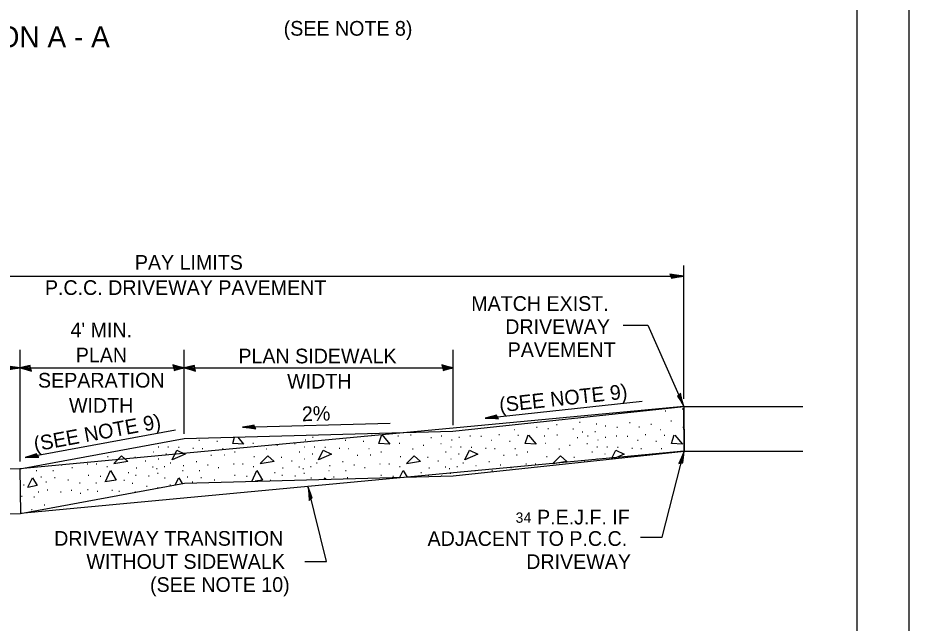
# Model space of a CAD drawing. Extents: x 0 to 2.83, y -0.07 to 1.83.
# Drawn here: x 2.125 to 2.833, y 0.833 to 1.314 of the extents above; entities that cross this region are included whole.
import ezdxf

# ---------------------------------------------------------------- set-up
doc = ezdxf.new("R2010")
doc.units = 0
for name, color, linetype in [('Default', 7, 'Continuous'), ('RD_Pr_Roadway_Dimensions', 7, 'Continuous'), ('RD_Pr_Roadway_Notes', 7, 'Continuous'), ('SH_General_Details', 7, 'Continuous'), ('SH_Printer_Plotting_Border', 7, 'Continuous')]:
    doc.layers.add(name, color=color, linetype=linetype)

# ---------------------------------------------------------------- blocks, each defined once
blk = doc.blocks.new('C00145')
at = {"layer": 'Default'}
blk.add_lwpolyline([(-0.4591, 0.0067), (-0.4437, -0.0618), (-0.2496, -0.0323), (0, 0), (-0.2665, 0.0366), (-0.5, 0.0776), (-0.4591, 0.0067), (-0.4386, -0.0386), (-0.1677, 0.0004), (-0.4638, 0.0524), (-0.4201, -0.0059), (-0.2957, 0.002), (-0.4154, 0.0201)], dxfattribs=at)

msp = doc.modelspace()

# ---------------------------------------------------------------- linework, layer by layer
at = {"layer": 'RD_Pr_Roadway_Dimensions'}
for p, q in [((2.65436, 1.01108), (2.65436, 1.1171)), ((1.90116, 1.10843), (2.65436, 1.10843)), ((2.12674, 0.96128), (2.12674, 1.05007)), ((2.25731, 0.98319), (2.25731, 1.05007)), ((2.47093, 0.99011), (2.47093, 1.05007)), ((1.77483, 1.03558), (2.12674, 1.03558)), ((2.12674, 1.03558), (2.25731, 1.03558)), ((2.25731, 1.03558), (2.47093, 1.03558))]:
    msp.add_line(p, q, dxfattribs=at)
for points in [[(2.64403, 1.10858), (2.64438, 1.10704), (2.64875, 1.1077), (2.65436, 1.10843), (2.64837, 1.10925), (2.64311, 1.11017), (2.64403, 1.10858), (2.6445, 1.10756), (2.65059, 1.10844), (2.64393, 1.10961), (2.64491, 1.10829), (2.64771, 1.10847), (2.64502, 1.10888)], [(2.11641, 1.03573), (2.11676, 1.03419), (2.12112, 1.03486), (2.12674, 1.03558), (2.12074, 1.03641), (2.11549, 1.03733), (2.11641, 1.03573), (2.11687, 1.03472), (2.12297, 1.03559), (2.1163, 1.03676), (2.11729, 1.03545), (2.12009, 1.03563), (2.11739, 1.03604)]]:
    msp.add_lwpolyline(points, dxfattribs=at)
at = {"layer": 'RD_Pr_Roadway_Notes'}
for p, q in [((2.60598, 1.06958), (2.62557, 1.06958)), ((2.62557, 1.06958), (2.65421, 1.00511)), ((2.4963, 0.99578), (2.62112, 1.00922)), ((2.30345, 0.98863), (2.42099, 0.99183)), ((2.13088, 0.96437), (2.25025, 0.98637)), ((2.63709, 0.90123), (2.65451, 0.96964)), ((2.37028, 0.88189), (2.35564, 0.94103)), ((2.61981, 0.90123), (2.63709, 0.90123)), ((2.353, 0.88189), (2.37028, 0.88189))]:
    msp.add_line(p, q, dxfattribs=at)
for points in [[(2.65046, 1.01408), (2.64926, 1.0132), (2.65148, 1.00968), (2.65421, 1.00511), (2.65267, 1.01059), (2.65149, 1.01547), (2.65046, 1.01408), (2.64976, 1.0133), (2.6528, 1.00837), (2.65131, 1.01455), (2.65055, 1.01321), (2.65175, 1.01087), (2.65109, 1.01334)], [(2.50597, 0.99668), (2.5055, 0.99808), (2.50148, 0.99702), (2.4963, 0.99578), (2.50199, 0.99561), (2.507, 0.99528), (2.50597, 0.99668), (2.50544, 0.99758), (2.49983, 0.99615), (2.50618, 0.99573), (2.50512, 0.99685), (2.50252, 0.99641), (2.50508, 0.9963)], [(2.31316, 0.98876), (2.3128, 0.9902), (2.30871, 0.98946), (2.30345, 0.98863), (2.30911, 0.98801), (2.31407, 0.98728), (2.31316, 0.98876), (2.31271, 0.9897), (2.307, 0.98872), (2.31329, 0.98779), (2.31233, 0.989), (2.3097, 0.98876), (2.31225, 0.98845)], [(2.14046, 0.966), (2.13988, 0.96736), (2.13595, 0.966), (2.13088, 0.96437), (2.13657, 0.96463), (2.14159, 0.96468), (2.14046, 0.966), (2.13986, 0.96686), (2.13438, 0.96501), (2.14074, 0.96506), (2.1396, 0.96611), (2.13704, 0.96547), (2.13961, 0.96555)], [(2.65197, 0.96026), (2.65346, 0.96022), (2.65387, 0.96435), (2.65451, 0.96964), (2.65236, 0.96436), (2.6503, 0.95979), (2.65197, 0.96026), (2.65301, 0.96044), (2.65362, 0.9662), (2.65101, 0.9604), (2.65243, 0.96099), (2.65292, 0.96359), (2.65193, 0.96123)], [(2.35768, 0.93153), (2.35902, 0.93217), (2.35749, 0.93603), (2.35564, 0.94103), (2.35615, 0.93536), (2.35642, 0.93035), (2.35768, 0.93153), (2.35852, 0.93217), (2.35643, 0.93757), (2.35676, 0.93121), (2.35776, 0.93239), (2.357, 0.93492), (2.3572, 0.93237)]]:
    msp.add_lwpolyline(points, dxfattribs=at)
at = {"layer": 'SH_General_Details'}
for p, q in [((2.83333, 0), (2.83333, 1.83333)), ((2.65421, 1.00511), (2.12673, 0.95552)), ((2.47077, 0.98536), (2.65421, 1.00511)), ((2.63952, 1.00161), (2.64003, 1.00161)), ((2.65306, 1.00303), (2.65357, 1.00303)), ((2.65421, 1.00511), (2.65451, 0.96964)), ((2.65421, 1.00511), (2.74882, 1.00511)), ((2.65451, 0.96964), (2.65422, 1.00371)), ((2.57141, 0.99265), (2.57192, 0.99265)), ((2.61102, 0.99222), (2.61153, 0.99222)), ((2.64389, 0.99364), (2.6444, 0.99364)), ((2.25715, 0.97955), (2.47077, 0.98536)), ((2.51932, 0.98676), (2.51982, 0.98676)), ((2.53723, 0.9885), (2.53773, 0.9885)), ((2.54629, 0.98741), (2.5468, 0.98741)), ((2.55317, 0.99058), (2.55368, 0.99058)), ((2.56606, 0.98719), (2.56657, 0.98719)), ((2.57337, 0.98479), (2.57388, 0.98479)), ((2.58353, 0.98501), (2.58404, 0.98501)), ((2.58448, 0.99134), (2.58499, 0.99134)), ((2.5918, 0.9896), (2.59231, 0.9896)), ((2.60108, 0.9885), (2.60159, 0.9885)), ((2.61855, 0.98894), (2.61906, 0.98894)), ((2.62805, 0.99091), (2.62856, 0.99091)), ((2.63559, 0.98676), (2.63609, 0.98676)), ((2.6535, 0.9885), (2.654, 0.9885)), ((2.12673, 0.95552), (2.25715, 0.97955)), ((2.26876, 0.97824), (2.26927, 0.97824)), ((2.28317, 0.97758), (2.28368, 0.97758)), ((2.35325, 0.97846), (2.35376, 0.97846)), ((2.35915, 0.98053), (2.35966, 0.98053)), ((2.38503, 0.97824), (2.38554, 0.97824)), ((2.39944, 0.97758), (2.39995, 0.97758)), ((2.406, 0.98217), (2.4065, 0.98217)), ((2.42696, 0.98173), (2.42747, 0.98173)), ((2.43712, 0.98239), (2.43763, 0.98239)), ((2.45317, 0.98042), (2.45368, 0.98042)), ((2.46147, 0.98173), (2.46198, 0.98173)), ((2.46952, 0.97846), (2.47003, 0.97846)), ((2.47542, 0.98053), (2.47593, 0.98053)), ((2.48426, 0.98173), (2.48477, 0.98173)), ((2.49289, 0.98151), (2.4934, 0.98151)), ((2.5013, 0.97824), (2.50181, 0.97824)), ((2.50731, 0.98271), (2.50781, 0.98271)), ((2.51571, 0.97758), (2.51622, 0.97758)), ((2.52227, 0.98217), (2.52277, 0.98217)), ((2.54323, 0.98173), (2.54374, 0.98173)), ((2.55339, 0.98239), (2.5539, 0.98239)), ((2.56944, 0.98042), (2.56995, 0.98042)), ((2.57774, 0.98173), (2.57825, 0.98173)), ((2.58579, 0.97846), (2.5863, 0.97846)), ((2.59169, 0.98053), (2.5922, 0.98053)), ((2.60053, 0.98173), (2.60104, 0.98173)), ((2.60916, 0.98151), (2.60967, 0.98151)), ((2.61757, 0.97824), (2.61808, 0.97824)), ((2.62358, 0.98271), (2.62408, 0.98271)), ((2.63198, 0.97758), (2.63249, 0.97758)), ((2.63854, 0.98217), (2.63904, 0.98217)), ((2.23643, 0.973), (2.23694, 0.973)), ((2.2443, 0.973), (2.24481, 0.973)), ((2.25271, 0.97278), (2.25321, 0.97278)), ((2.26406, 0.9719), (2.26457, 0.9719)), ((2.27138, 0.97158), (2.27189, 0.97158)), ((2.28754, 0.97169), (2.28805, 0.97169)), ((2.31168, 0.97584), (2.31218, 0.97584)), ((2.32249, 0.97125), (2.32299, 0.97125)), ((2.33079, 0.97431), (2.3313, 0.97431)), ((2.34476, 0.97551), (2.34527, 0.97551)), ((2.3527, 0.973), (2.35321, 0.973)), ((2.36057, 0.973), (2.36108, 0.973)), ((2.36898, 0.97278), (2.36948, 0.97278)), ((2.38033, 0.9719), (2.38084, 0.9719)), ((2.38765, 0.97158), (2.38816, 0.97158)), ((2.40381, 0.97169), (2.40432, 0.97169)), ((2.42795, 0.97584), (2.42845, 0.97584)), ((2.43876, 0.97125), (2.43926, 0.97125)), ((2.44706, 0.97431), (2.44757, 0.97431)), ((2.46103, 0.97551), (2.46154, 0.97551)), ((2.46897, 0.973), (2.46948, 0.973)), ((2.47684, 0.973), (2.47735, 0.973)), ((2.48525, 0.97278), (2.48575, 0.97278)), ((2.4966, 0.9719), (2.49711, 0.9719)), ((2.50392, 0.97158), (2.50443, 0.97158)), ((2.52008, 0.97169), (2.52059, 0.97169)), ((2.54422, 0.97584), (2.54472, 0.97584)), ((2.55503, 0.97125), (2.55553, 0.97125)), ((2.56333, 0.97431), (2.56384, 0.97431)), ((2.5773, 0.97551), (2.57781, 0.97551)), ((2.58524, 0.973), (2.58575, 0.973)), ((2.59311, 0.973), (2.59362, 0.973)), ((2.60152, 0.97278), (2.60202, 0.97278)), ((2.61287, 0.9719), (2.61338, 0.9719)), ((2.62019, 0.97158), (2.6207, 0.97158)), ((2.63635, 0.97169), (2.63686, 0.97169)), ((2.65451, 0.96964), (2.12703, 0.92005)), ((2.19628, 0.96535), (2.19679, 0.96535)), ((2.21801, 0.9647), (2.21852, 0.9647)), ((2.23243, 0.96906), (2.23293, 0.96906)), ((2.23643, 0.96349), (2.23694, 0.96349)), ((2.24255, 0.96732), (2.24306, 0.96732)), ((2.27848, 0.96623), (2.27899, 0.96623)), ((2.28885, 0.96666), (2.28936, 0.96666)), ((2.29726, 0.96885), (2.29777, 0.96885)), ((2.31255, 0.96535), (2.31306, 0.96535)), ((2.33428, 0.9647), (2.33479, 0.9647)), ((2.3487, 0.96906), (2.3492, 0.96906)), ((2.3527, 0.96349), (2.35321, 0.96349)), ((2.35882, 0.96732), (2.35933, 0.96732)), ((2.39475, 0.96623), (2.39526, 0.96623)), ((2.40512, 0.96666), (2.40563, 0.96666)), ((2.41353, 0.96885), (2.41404, 0.96885)), ((2.42882, 0.96535), (2.42933, 0.96535)), ((2.45055, 0.9647), (2.45106, 0.9647)), ((2.46497, 0.96906), (2.46547, 0.96906)), ((2.46897, 0.96349), (2.46948, 0.96349)), ((2.47107, 0.94989), (2.65451, 0.96964)), ((2.47107, 0.94989), (2.65451, 0.96964)), ((2.47509, 0.96732), (2.4756, 0.96732)), ((2.51102, 0.96623), (2.51153, 0.96623)), ((2.52139, 0.96666), (2.5219, 0.96666)), ((2.5298, 0.96885), (2.53031, 0.96885)), ((2.54509, 0.96535), (2.5456, 0.96535)), ((2.56682, 0.9647), (2.56733, 0.9647)), ((2.58124, 0.96906), (2.58174, 0.96906)), ((2.58524, 0.96349), (2.58575, 0.96349)), ((2.59136, 0.96732), (2.59187, 0.96732)), ((2.64607, 0.96885), (2.64658, 0.96885)), ((2.65451, 0.96964), (2.74883, 0.96964)), ((2.15948, 0.95858), (2.15999, 0.95858)), ((2.16789, 0.95651), (2.16839, 0.95651)), ((2.18001, 0.95946), (2.18052, 0.95946)), ((2.18721, 0.95946), (2.18772, 0.95946)), ((2.19573, 0.95727), (2.19624, 0.95727)), ((2.2262, 0.96186), (2.22671, 0.96186)), ((2.2321, 0.95705), (2.23261, 0.95705)), ((2.24124, 0.95727), (2.24175, 0.95727)), ((2.24615, 0.96011), (2.24666, 0.96011)), ((2.25631, 0.95825), (2.25682, 0.95825)), ((2.26679, 0.96142), (2.2673, 0.96142)), ((2.27575, 0.95858), (2.27626, 0.95858)), ((2.28416, 0.95651), (2.28466, 0.95651)), ((2.29628, 0.95946), (2.29679, 0.95946)), ((2.30348, 0.95946), (2.30399, 0.95946)), ((2.312, 0.95727), (2.31251, 0.95727)), ((2.34247, 0.96186), (2.34298, 0.96186)), ((2.34837, 0.95705), (2.34888, 0.95705)), ((2.35751, 0.95727), (2.35802, 0.95727)), ((2.36242, 0.96011), (2.36293, 0.96011)), ((2.37258, 0.95825), (2.37309, 0.95825)), ((2.38306, 0.96142), (2.38357, 0.96142)), ((2.39202, 0.95858), (2.39253, 0.95858)), ((2.40043, 0.95651), (2.40093, 0.95651)), ((2.41255, 0.95946), (2.41306, 0.95946)), ((2.41975, 0.95946), (2.42026, 0.95946)), ((2.42827, 0.95727), (2.42878, 0.95727)), ((2.45874, 0.96186), (2.45925, 0.96186)), ((2.46464, 0.95705), (2.46515, 0.95705)), ((2.47378, 0.95727), (2.47429, 0.95727)), ((2.47869, 0.96011), (2.4792, 0.96011)), ((2.48885, 0.95825), (2.48936, 0.95825)), ((2.49933, 0.96142), (2.49984, 0.96142)), ((2.50829, 0.95858), (2.5088, 0.95858)), ((2.5167, 0.95651), (2.5172, 0.95651)), ((2.52882, 0.95946), (2.52933, 0.95946)), ((2.53602, 0.95946), (2.53653, 0.95946)), ((2.57501, 0.96186), (2.57552, 0.96186)), ((2.12673, 0.95552), (1.90035, 0.94897)), ((2.12673, 0.95552), (2.12703, 0.92005)), ((2.13949, 0.95403), (2.14, 0.95403)), ((2.15292, 0.95421), (2.15343, 0.95421)), ((2.18099, 0.95042), (2.1815, 0.95042)), ((2.19049, 0.94955), (2.191, 0.94955)), ((2.21277, 0.9525), (2.21328, 0.9525)), ((2.21845, 0.95042), (2.21896, 0.95042)), ((2.219, 0.95618), (2.2195, 0.95618)), ((2.22882, 0.94988), (2.22933, 0.94988)), ((2.23523, 0.95574), (2.23574, 0.95574)), ((2.23611, 0.95206), (2.23661, 0.95206)), ((2.25576, 0.95403), (2.25627, 0.95403)), ((2.25745, 0.94408), (2.47107, 0.94989)), ((2.25745, 0.94408), (2.47107, 0.94989)), ((2.26919, 0.95421), (2.2697, 0.95421)), ((2.29726, 0.95042), (2.29777, 0.95042)), ((2.30676, 0.94955), (2.30727, 0.94955)), ((2.32904, 0.9525), (2.32955, 0.9525)), ((2.33472, 0.95042), (2.33523, 0.95042)), ((2.33527, 0.95618), (2.33577, 0.95618)), ((2.34509, 0.94988), (2.3456, 0.94988)), ((2.3515, 0.95574), (2.35201, 0.95574)), ((2.35238, 0.95206), (2.35288, 0.95206)), ((2.37203, 0.95403), (2.37254, 0.95403)), ((2.38546, 0.95421), (2.38597, 0.95421)), ((2.41353, 0.95042), (2.41404, 0.95042)), ((2.42303, 0.94955), (2.42354, 0.94955)), ((2.44531, 0.9525), (2.44582, 0.9525)), ((2.45099, 0.95042), (2.4515, 0.95042)), ((2.45154, 0.95618), (2.45204, 0.95618)), ((2.46136, 0.94988), (2.46187, 0.94988)), ((2.46777, 0.95574), (2.46828, 0.95574)), ((2.46865, 0.95206), (2.46915, 0.95206)), ((2.4883, 0.95403), (2.48881, 0.95403)), ((2.50173, 0.95421), (2.50224, 0.95421)), ((2.12664, 0.94299), (2.12724, 0.94299)), ((2.12703, 0.92005), (2.25745, 0.94408)), ((2.12703, 0.92005), (2.25745, 0.94408)), ((2.12955, 0.94289), (2.13006, 0.94289)), ((2.14332, 0.94911), (2.14382, 0.94911)), ((2.14725, 0.94518), (2.14776, 0.94518)), ((2.15413, 0.94857), (2.15463, 0.94857)), ((2.16483, 0.94671), (2.16534, 0.94671)), ((2.17411, 0.94431), (2.17462, 0.94431)), ((2.187, 0.94431), (2.1875, 0.94431)), ((2.20927, 0.94649), (2.20978, 0.94649)), ((2.21594, 0.94409), (2.21645, 0.94409)), ((2.24168, 0.94824), (2.24218, 0.94824)), ((2.24582, 0.94289), (2.24633, 0.94289)), ((2.25959, 0.94911), (2.26009, 0.94911)), ((2.26352, 0.94518), (2.26403, 0.94518)), ((2.2704, 0.94857), (2.2709, 0.94857)), ((2.2811, 0.94671), (2.28161, 0.94671)), ((2.32554, 0.94649), (2.32605, 0.94649)), ((2.35795, 0.94824), (2.35845, 0.94824)), ((2.37586, 0.94911), (2.37636, 0.94911)), ((2.38667, 0.94857), (2.38717, 0.94857)), ((2.14113, 0.93732), (2.14164, 0.93732)), ((2.14823, 0.93885), (2.14874, 0.93885)), ((2.15904, 0.93732), (2.15955, 0.93732)), ((2.16734, 0.93863), (2.16785, 0.93863)), ((2.17444, 0.93623), (2.17495, 0.93623)), ((2.18045, 0.93907), (2.18095, 0.93907)), ((2.18798, 0.93765), (2.18849, 0.93765)), ((2.19967, 0.93863), (2.20017, 0.93863)), ((2.20523, 0.93776), (2.20574, 0.93776)), ((2.21801, 0.93732), (2.21852, 0.93732)), ((2.22718, 0.94169), (2.22769, 0.94169)), ((2.236, 0.94071), (2.23651, 0.94071)), ((2.12803, 0.93382), (2.12854, 0.93382)), ((2.13775, 0.93317), (2.13825, 0.93317)), ((2.12699, 0.92422), (2.12723, 0.92422)), ((2.136, 0.92312), (2.13651, 0.92312)), ((2.14594, 0.92684), (2.14645, 0.92684)), ((1.89972, 0.91356), (2.12703, 0.92005))]:
    msp.add_line(p, q, dxfattribs=at)
msp.add_lwpolyline([(0.16666, 1.79167), (2.79166, 1.79167), (2.79166, 0.04167), (0.16666, 0.04167)], close=True, dxfattribs=at)
for points in [[(2.29974, 0.9807), (2.30438, 0.97507), (2.29573, 0.97571), (2.29731, 0.98064)], [(2.41427, 0.9828), (2.42065, 0.97507), (2.412, 0.97571), (2.41427, 0.9828)], [(2.53094, 0.98232), (2.53692, 0.97507), (2.52827, 0.97571), (2.53043, 0.98245)], [(2.64721, 0.98232), (2.65319, 0.97507), (2.64454, 0.97571), (2.6467, 0.98245)], [(2.20133, 0.95981), (2.20744, 0.96592), (2.21253, 0.96121), (2.20123, 0.95956)], [(2.24766, 0.96274), (2.25134, 0.97024), (2.25808, 0.96706), (2.24757, 0.96258)], [(2.3176, 0.95981), (2.32371, 0.96592), (2.3288, 0.96121), (2.3175, 0.95956)], [(2.36393, 0.96274), (2.36761, 0.97024), (2.37435, 0.96706), (2.36384, 0.96258)], [(2.43387, 0.95981), (2.43998, 0.96592), (2.44507, 0.96121), (2.43377, 0.95956)], [(2.4802, 0.96274), (2.48388, 0.97024), (2.49062, 0.96706), (2.48011, 0.96258)], [(2.55014, 0.95981), (2.55625, 0.96592), (2.56134, 0.96121), (2.55004, 0.95956)], [(2.59681, 0.96343), (2.60015, 0.97024), (2.60689, 0.96706), (2.59889, 0.96365)], [(2.1946, 0.94543), (2.19867, 0.95421), (2.20324, 0.94658), (2.19409, 0.94505)], [(2.31092, 0.94553), (2.31494, 0.95421), (2.31951, 0.94658), (2.31366, 0.9456)], [(2.42867, 0.94873), (2.43121, 0.95421), (2.4344, 0.94889)], [(2.13304, 0.94098), (2.1366, 0.94836), (2.14042, 0.94213), (2.13297, 0.94072)], [(2.25015, 0.94273), (2.25287, 0.94836), (2.2557, 0.94375)], [(2.36853, 0.9471), (2.36914, 0.94836), (2.36989, 0.94713)]]:
    msp.add_lwpolyline(points, dxfattribs=at)
at = {"layer": 'SH_Printer_Plotting_Border'}
msp.add_lwpolyline([(-0.00001, 0), (2.83333, 0), (2.83333, 1.83333), (-0.00001, 1.83333)], close=True, dxfattribs=at)

# ---------------------------------------------------------------- block references
at = {"layer": 'RD_Pr_Roadway_Dimensions', "xscale": 0.018000000000000002, "yscale": 0.032281205164992825, "rotation": 180}
for p in [(2.12674, 1.03559), (2.25731, 1.03559)]:
    msp.add_blockref('C00145', p, dxfattribs=at)
at = {"layer": 'RD_Pr_Roadway_Dimensions', "xscale": 0.018000000000000002, "yscale": 0.032281205164992825}
for p in [(2.25731, 1.03559), (2.47093, 1.03559)]:
    msp.add_blockref('C00145', p, dxfattribs=at)

# ---------------------------------------------------------------- texts
at = {"layer": 'RD_Pr_Roadway_Dimensions'}
for s, height, p in [('PAY LIMITS', 0.011667, (2.21799, 1.11359)), ('P.C.C. DRIVEWAY PAVEMENT', 0.0116667, (2.14652, 1.09359)), ("4' MIN.", 0.011667, (2.16686, 1.06)), ('PLAN', 0.011667, (2.17107, 1.04)), ('PLAN SIDEWALK', 0.0116667, (2.30029, 1.03924)), ('SEPARATION', 0.011667, (2.14103, 1.02)), ('WIDTH', 0.011667, (2.33901, 1.01924)), ('WIDTH', 0.011667, (2.16565, 1))]:
    msp.add_text(s, height=height, dxfattribs=at).set_placement(p)
at = {"layer": 'RD_Pr_Roadway_Notes'}
for s, height, p in [('(SEE NOTE 8)', 0.0116667, (2.33628, 1.2995)), ('SECTION A - A', 0.0166667, (2.04331, 1.29027)), ('MATCH EXIST.', 0.0116667, (2.48533, 1.08093)), ('DRIVEWAY', 0.011667, (2.51235, 1.0626)), ('PAVEMENT', 0.011667, (2.51429, 1.04426)), ('3', 0.00817, (2.52061, 0.91263)), (' P.E.J.F. IF', 0.0116667, (2.53329, 0.91128)), ('4', 0.00817, (2.52695, 0.91263)), ('DRIVEWAY TRANSITION', 0.0116667, (2.15389, 0.89439)), ('ADJACENT TO P.C.C.', 0.0116667, (2.4506, 0.89429)), ('WITHOUT SIDEWALK', 0.0116667, (2.1795, 0.87605)), ('DRIVEWAY', 0.011667, (2.52903, 0.87596)), ('(SEE NOTE 10)', 0.0116667, (2.23007, 0.85772))]:
    msp.add_text(s, height=height, dxfattribs=at).set_placement(p)
for s, height, rotation, p in [('(SEE NOTE 9)', 0.0116667, 6.14677, (2.5082, 1.00041)), ('(SEE NOTE 9)', 0.0116667, 10.43943, (2.13881, 0.96922)), ('2%', 0.011667, 1.55781, (2.35091, 0.99326))]:
    msp.add_text(s, height=height, rotation=rotation, dxfattribs=at).set_placement(p)

doc.saveas('drawing.dxf')
